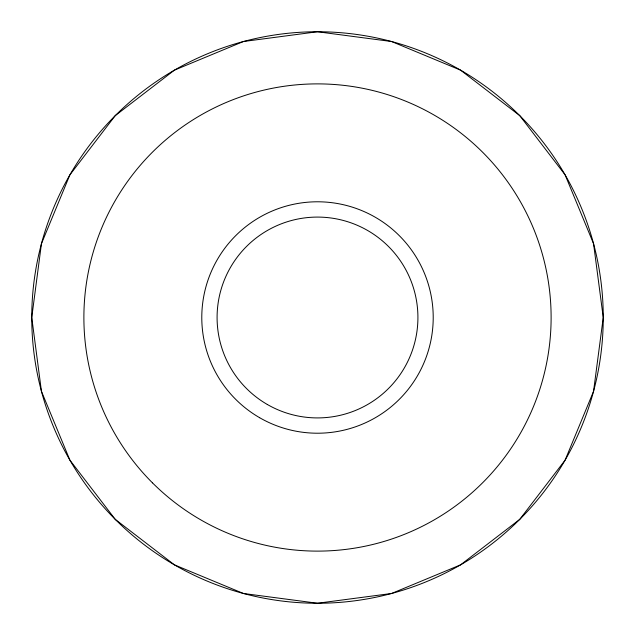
<?xml version="1.0" encoding="UTF-8"?>
<svg xmlns="http://www.w3.org/2000/svg" width="635" height="635" viewBox="0 0 635 635"><rect width="100%" height="100%" fill="white"/><g stroke="black" fill="none" stroke-linecap="round" stroke-linejoin="round"><path stroke-width="0.95" d="M41.45 243.673L31.75 317.5L41.45 391.327L69.913 460.169L115.252 519.366L174.419 564.848L243.411 593.479L317.5 603.25L391.589 593.479L460.581 564.848L519.747 519.366L565.086 460.169L593.55 391.327L603.25 317.5L593.55 243.673L565.086 174.831L519.747 115.633L460.581 70.152L391.589 41.521L317.5 31.75L243.411 41.521L174.419 70.152L115.252 115.633L69.913 174.831L41.45 243.673M259.644 417.711A115.713 115.713 0 0 0 433.213 317.5A115.713 115.713 0 0 0 259.644 217.289A115.713 115.713 0 0 0 259.644 417.711M152.464 482.846A233.616 233.616 0 0 0 543.211 377.754A233.616 233.616 0 0 0 256.826 91.9A233.616 233.616 0 0 0 152.464 482.846M267.295 404.463A100.417 100.417 0 0 0 417.917 317.5A100.417 100.417 0 0 0 267.295 230.537A100.417 100.417 0 0 0 267.295 404.463M115.538 519.652A285.75 285.75 0 0 0 593.55 391.327A285.75 285.75 0 0 0 243.411 41.521A285.75 285.75 0 0 0 115.538 519.652"/></g></svg>
